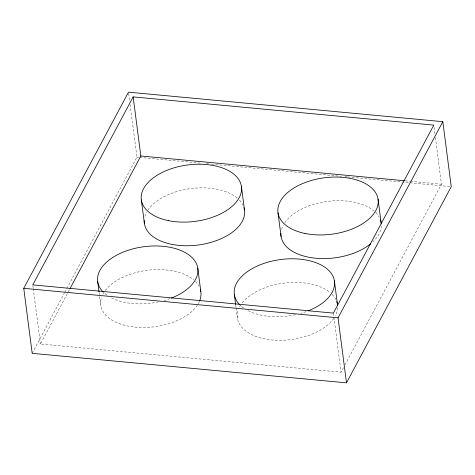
<?xml version="1.0" encoding="UTF-8"?>
<svg xmlns="http://www.w3.org/2000/svg" width="475" height="475" viewBox="0 0 475 475"><rect width="100%" height="100%" fill="white"/><g stroke="black" fill="none" stroke-linecap="round" stroke-linejoin="round"><path stroke-width="0.36" stroke-dasharray="2.38 1.78" d="M32.193 353.329L64.315 293.17M64.665 292.517L66.411 289.251M66.761 288.598L136.948 157.16L130.12 104.571M343.514 367.638L341.074 372.204L40.44 343.977L69.718 289.144M344.909 365.026L441.465 184.211L435.403 137.518M405.27 180.809L409.705 181.224M410.442 181.296L441.465 184.211M136.948 157.16L139.163 157.368M139.899 157.439L201.875 163.257M206.304 163.673L208.513 163.881M211.464 164.16L341.317 176.35M345.004 176.7L347.219 176.908M347.961 176.973L449.772 186.533M434.079 127.3L434.928 133.867M333.402 313.108L341.074 372.204M235.748 305.282L236.027 307.432M236.123 308.15L237.423 318.179M128.695 93.617L129.645 100.92M99.097 292.452L100.771 305.342M32.858 285.612L33.143 287.797M33.238 288.527L40.44 343.977M144.934 216.434A50.498 28.458 -7.4 0 1 146.621 212.319M147.838 210.288A50.498 28.458 -7.4 0 1 190.261 188.658A50.498 28.458 -7.4 0 1 237.316 198.128M239.477 200.177A50.498 28.458 -7.4 0 1 242.945 205.123M199.381 301.5A50.498 28.458 -7.4 0 1 139.122 327.412A50.498 28.458 -7.4 0 1 101.739 296.792M102.974 294.055A50.498 28.458 -7.4 0 1 144.833 270.655A50.498 28.458 -7.4 0 1 193.669 279.864M195.427 281.491A50.498 28.458 -7.4 0 1 198.977 286.229M170.109 298.555A50.498 28.458 -7.4 0 1 164.166 300.503M158.65 301.88A50.498 28.458 -7.4 0 1 111.405 297.867M106.839 295.118A50.498 28.458 -7.4 0 1 103.96 292.784M381.3 225.886A50.498 28.458 -7.4 0 1 372.691 242.007M281.586 229.265A50.498 28.458 -7.4 0 1 283.278 225.15M284.828 222.615A50.498 28.458 -7.4 0 1 327.364 201.43A50.498 28.458 -7.4 0 1 373.973 210.959M375.725 212.586A50.498 28.458 -7.4 0 1 379.276 217.324M337.654 307.628A50.498 28.458 -7.4 0 1 335.285 315.869M333.735 318.398A50.498 28.458 -7.4 0 1 272.323 339.999A50.498 28.458 -7.4 0 1 238.391 309.629M239.626 306.886A50.498 28.458 -7.4 0 1 240.516 305.36M242.286 302.86A50.498 28.458 -7.4 0 1 285.053 283.005A50.498 28.458 -7.4 0 1 330.321 292.695M332.078 294.322A50.498 28.458 -7.4 0 1 335.95 299.689M306.12 311.624A50.498 28.458 -7.4 0 1 300.817 313.334M295.302 314.711A50.498 28.458 -7.4 0 1 248.057 310.697M243.491 307.948A50.498 28.458 -7.4 0 1 240.184 305.205"/><path stroke-width="0.71" d="M23.75 288.325L128.505 92.156L442.807 121.671L451.25 186.675L346.495 382.844L32.193 353.329L23.75 288.325L338.052 317.84L442.807 121.671M133.154 96.888L32.763 284.881L333.402 313.108L433.794 125.115L133.154 96.888L140.832 155.978L70.068 288.491M140.832 155.978L404.534 180.743M378.07 199.203L381.14 222.84M334.418 280.939L337.488 304.576M338.052 317.84L346.495 382.844M278 212.8L281.069 236.437M241.413 186.372L244.488 210.009M234.353 294.536L235.653 304.564M197.766 268.108L200.836 291.745M141.348 199.969L144.418 223.606M97.702 281.705L99.002 291.733M243.966 207.694A50.498 28.458 -7.4 0 1 198.045 245.035A50.498 28.458 -7.4 0 1 144.257 220.56M200.313 289.429A50.498 28.458 -7.4 0 1 199.601 300.984M103.111 291.959A50.498 28.458 -7.4 0 1 124.503 251.584A50.498 28.458 -7.4 0 1 192.132 257.634A50.498 28.458 -7.4 0 1 171.386 298.068M370.577 243.847A50.498 28.458 -7.4 0 1 314.129 258.067A50.498 28.458 -7.4 0 1 280.909 233.391M380.404 219.872A50.498 28.458 -7.4 0 1 381.259 223.85M336.757 301.607A50.498 28.458 -7.4 0 1 337.606 305.585M239.762 304.79A50.498 28.458 -7.4 0 1 261.155 264.415A50.498 28.458 -7.4 0 1 328.789 270.465A50.498 28.458 -7.4 0 1 308.037 310.899M168.388 220.638A50.498 28.458 -7.4 0 0 241.532 187.382A50.498 28.458 -7.4 0 0 164.225 171.493A50.498 28.458 -7.4 0 0 168.388 220.638M305.039 233.468A50.498 28.458 -7.4 0 0 378.183 200.213A50.498 28.458 -7.4 0 0 300.877 184.324A50.498 28.458 -7.4 0 0 305.039 233.468"/></g></svg>
